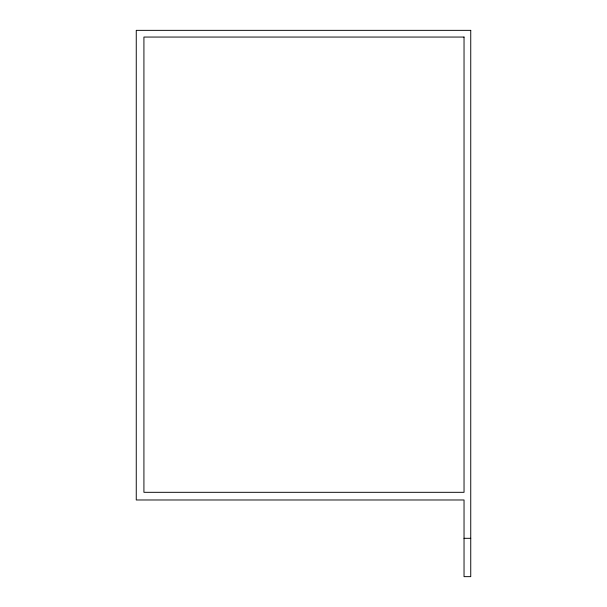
<?xml version="1.0" encoding="UTF-8"?>
<svg xmlns="http://www.w3.org/2000/svg" width="607" height="607" viewBox="0 0 607 607"><rect width="100%" height="100%" fill="white"/><g stroke="black" fill="none" stroke-linecap="round" stroke-linejoin="round"><path stroke-width="0.91" d="M464.036 538.31L470.744 538.31M470.744 30.35L136.256 30.35L136.256 499.978L464.036 499.978L464.036 576.65L470.744 576.65L470.744 30.35M464.036 37.057L143.92 37.057L143.92 492.315L464.036 492.315L464.036 37.057"/></g></svg>
